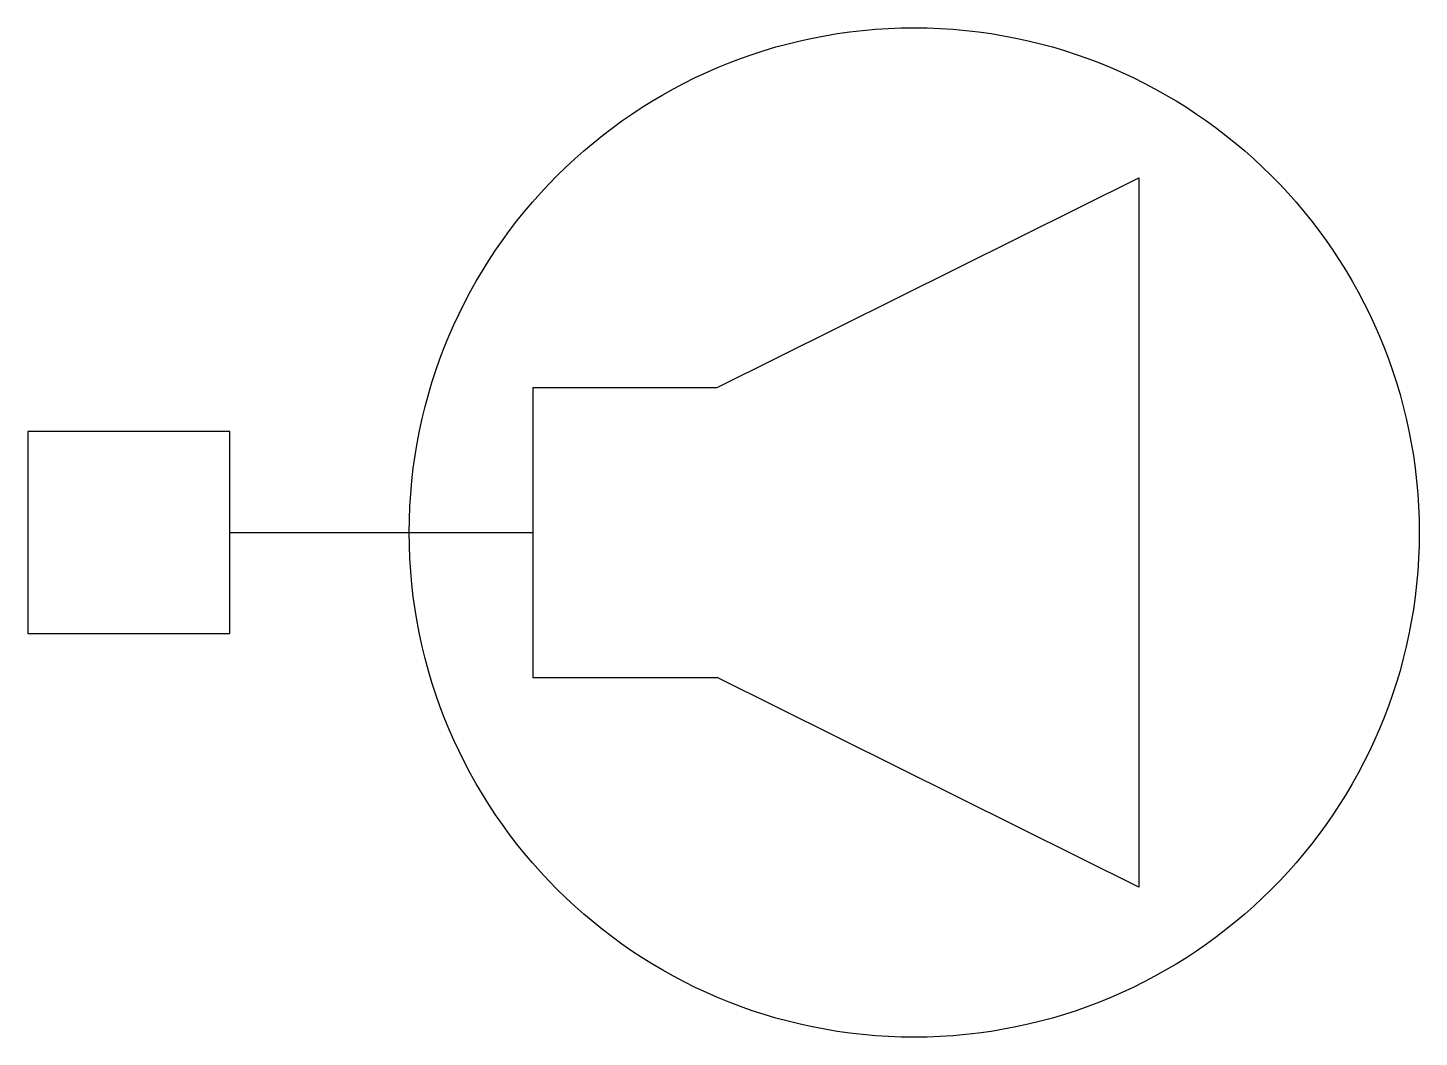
# Model space of a CAD drawing. Header units: millimetres. Extents: x -3111.632 to -3111.081, y 3736.911 to 3737.311.
import ezdxf

# ---------------------------------------------------------------- set-up
doc = ezdxf.new("R2010")
doc.units = ezdxf.units.MM
doc.header["$LTSCALE"] = 10
doc.layers.add('Ele_tomadas', color=2, linetype='Continuous')

msp = doc.modelspace()

# ---------------------------------------------------------------- linework, layer by layer
at = {"layer": 'Ele_tomadas', "color": 3}
for p, q in [((-3111.35898, 3737.16863), (-3111.19203, 3737.25169)), ((-3111.19203, 3737.25169), (-3111.19203, 3736.97069)), ((-3111.43203, 3737.16863), (-3111.35898, 3737.16863)), ((-3111.43203, 3737.16863), (-3111.43203, 3737.05375)), ((-3111.43203, 3737.05375), (-3111.35898, 3737.05375)), ((-3111.19203, 3736.97069), (-3111.35898, 3737.05375))]:
    msp.add_line(p, q, dxfattribs=at)
at = {"layer": 'Ele_tomadas', "color": 4}
msp.add_line((-3111.55203, 3737.11119), (-3111.43203, 3737.11119), dxfattribs=at)
at = {"layer": 'Ele_tomadas', "color": 3}
msp.add_lwpolyline([(-3111.63203, 3737.07119), (-3111.55203, 3737.07119), (-3111.55203, 3737.15119), (-3111.63203, 3737.15119)], close=True, dxfattribs=at)
at = {"layer": 'Ele_tomadas', "color": 2, "linetype": 'Continuous'}
msp.add_circle((-3111.28097, 3737.11119), 0.2, dxfattribs=at)

doc.saveas('drawing.dxf')
